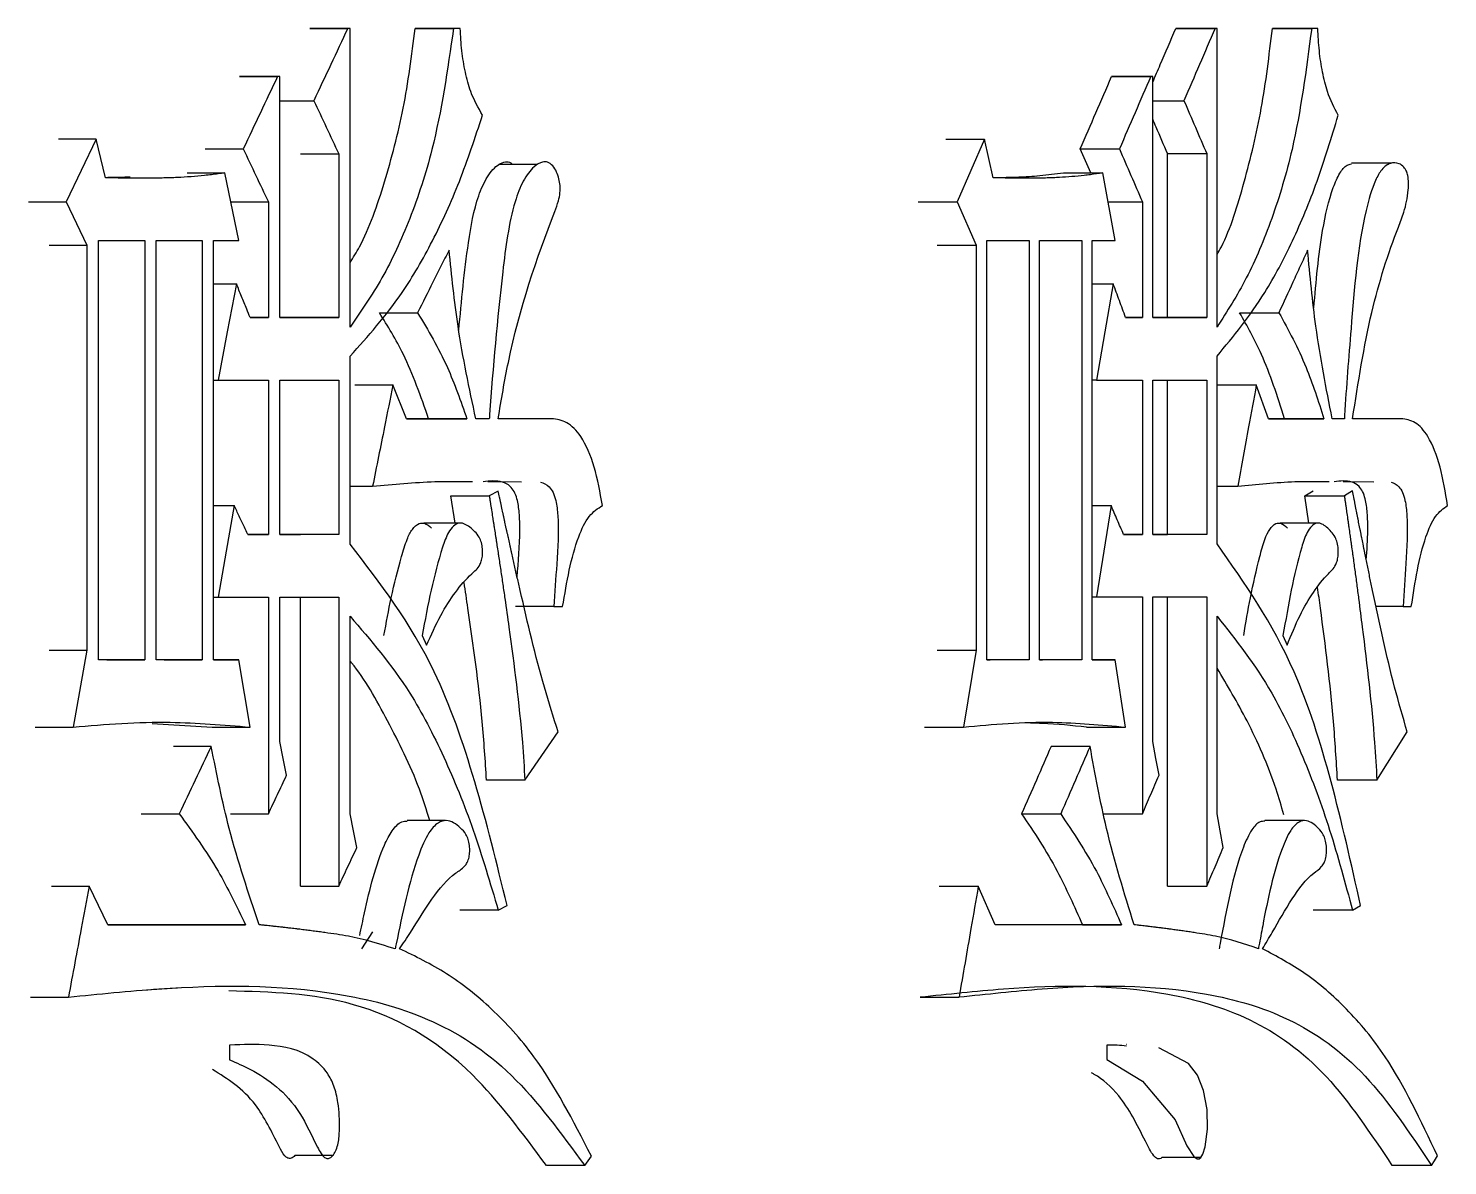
# Model space of a CAD drawing. Header units: millimetres. Extents: x 2379 to 4059, y 879 to 2067.
# Drawn here: x 3153.865 to 3157.051, y 1055.967 to 1058.52 of the extents above; entities that cross this region are included whole.
import ezdxf

# ---------------------------------------------------------------- set-up
doc = ezdxf.new("R2010")
doc.units = ezdxf.units.MM

msp = doc.modelspace()

# ---------------------------------------------------------------- linework, layer by layer
at = {"color": 7, "linetype": 'Continuous', "lineweight": 25}
for p, q in [((3154.496, 1058.5203), (3154.5815, 1058.5203)), ((3154.5011, 1058.5203), (3154.496, 1058.5203)), ((3154.5866, 1058.5203), (3154.5011, 1058.5203)), ((3154.5866, 1058.5203), (3154.5815, 1058.5203)), ((3154.5866, 1057.8496), (3154.5866, 1058.5203)), ((3154.834, 1058.5203), (3154.7481, 1058.5203)), ((3154.834, 1058.5203), (3154.8189, 1058.5203)), ((3156.4404, 1058.5203), (3156.5285, 1058.5203)), ((3156.4451, 1058.5203), (3156.4404, 1058.5203)), ((3156.5331, 1058.5203), (3156.4451, 1058.5203)), ((3156.5331, 1058.5203), (3156.5285, 1058.5203)), ((3156.5331, 1057.8497), (3156.5331, 1058.5203)), ((3156.7592, 1058.5203), (3156.6709, 1058.5203)), ((3156.7592, 1058.5203), (3156.7454, 1058.5203)), ((3154.3434, 1058.4121), (3154.3383, 1058.4121)), ((3154.3384, 1058.4121), (3154.4237, 1058.4121)), ((3154.4288, 1058.4121), (3154.3435, 1058.4121)), ((3154.4288, 1058.4121), (3154.4237, 1058.4121)), ((3154.4288, 1057.8712), (3154.4288, 1058.4121)), ((3156.2962, 1058.4121), (3156.384, 1058.4121)), ((3156.3008, 1058.4121), (3156.2962, 1058.4121)), ((3156.3887, 1058.4121), (3156.3008, 1058.4121)), ((3156.3887, 1058.4121), (3156.384, 1058.4121)), ((3156.3887, 1057.8713), (3156.3887, 1058.4121)), ((3154.4288, 1058.358), (3154.5053, 1058.358)), ((3156.3887, 1058.358), (3156.4587, 1058.358)), ((3154.0168, 1058.2715), (3153.932, 1058.2715)), ((3154.0168, 1058.2715), (3153.9492, 1058.1308)), ((3154.0375, 1058.1849), (3154.0168, 1058.2715)), ((3154.2617, 1058.2498), (3154.3469, 1058.2498)), ((3155.9238, 1058.2715), (3156.0112, 1058.2715)), ((3156.0112, 1058.2715), (3155.9492, 1058.1309)), ((3156.0302, 1058.185), (3156.0112, 1058.2715)), ((3156.226, 1058.2499), (3156.3138, 1058.2499)), ((3156.2494, 1058.1958), (3156.226, 1058.2499)), ((3154.4757, 1058.239), (3154.5612, 1058.239)), ((3154.5612, 1058.239), (3154.5612, 1057.8712)), ((3155.007, 1058.2147), (3154.9204, 1058.2147)), ((3156.4219, 1058.2391), (3156.5099, 1058.2391)), ((3156.4219, 1057.8713), (3156.4219, 1058.2391)), ((3156.5099, 1058.2391), (3156.5099, 1057.8713)), ((3156.9237, 1058.2175), (3156.8346, 1058.2175)), ((3154.2207, 1058.1957), (3154.3059, 1058.1957)), ((3154.3367, 1058.0443), (3154.3059, 1058.1957)), ((3156.1286, 1058.1895), (3156.1885, 1058.1958)), ((3156.1885, 1058.1958), (3156.2762, 1058.1958)), ((3156.3044, 1058.0443), (3156.2762, 1058.1958)), ((3153.8645, 1058.1308), (3153.9492, 1058.1308)), ((3153.9492, 1058.1308), (3153.996, 1058.0335)), ((3154.3191, 1058.1308), (3154.4032, 1058.1308)), ((3154.4032, 1058.1308), (3154.4032, 1057.8712)), ((3155.8619, 1058.1309), (3155.9492, 1058.1309)), ((3155.9492, 1058.1309), (3155.9921, 1058.0335)), ((3156.2883, 1058.1309), (3156.3653, 1058.1309)), ((3156.3653, 1058.1309), (3156.3653, 1057.8713)), ((3153.9113, 1058.0335), (3153.996, 1058.0335)), ((3153.996, 1058.0335), (3153.996, 1057.1248)), ((3154.0219, 1057.1032), (3154.0219, 1058.0443)), ((3154.0219, 1058.0443), (3154.1256, 1058.0443)), ((3154.1256, 1058.0443), (3154.1256, 1057.1032)), ((3154.1514, 1057.1032), (3154.1514, 1058.0443)), ((3154.1514, 1058.0443), (3154.2545, 1058.0443)), ((3154.2545, 1058.0443), (3154.2545, 1057.1032)), ((3154.2802, 1057.1032), (3154.2802, 1058.0443)), ((3154.2802, 1058.0443), (3154.3367, 1058.0443)), ((3156.0159, 1057.1032), (3156.0159, 1058.0443)), ((3156.0159, 1058.0443), (3156.1109, 1058.0443)), ((3156.1109, 1058.0443), (3156.1109, 1057.1032)), ((3156.1346, 1057.1032), (3156.1346, 1058.0443)), ((3156.1346, 1058.0443), (3156.2291, 1058.0443)), ((3156.2291, 1058.0443), (3156.2291, 1057.1032)), ((3156.2526, 1057.1032), (3156.2527, 1058.0443)), ((3156.2527, 1058.0443), (3156.3044, 1058.0443)), ((3154.2802, 1057.947), (3154.3315, 1057.947)), ((3156.2526, 1057.947), (3156.2997, 1057.947)), ((3154.4032, 1057.8712), (3154.3623, 1057.8712)), ((3154.3623, 1057.8712), (3154.4032, 1057.8712)), ((3154.5612, 1057.8712), (3154.4288, 1057.8712)), ((3154.4288, 1057.8712), (3154.4757, 1057.8712)), ((3154.4757, 1057.8712), (3154.5612, 1057.8712)), ((3156.3653, 1057.8713), (3156.3278, 1057.8713)), ((3156.3278, 1057.8713), (3156.3653, 1057.8713)), ((3156.5099, 1057.8713), (3156.3887, 1057.8713)), ((3156.3887, 1057.8713), (3156.4219, 1057.8713)), ((3156.4219, 1057.8713), (3156.5099, 1057.8713)), ((3154.5866, 1057.3628), (3154.5866, 1057.7847)), ((3156.5331, 1057.3629), (3156.5331, 1057.7847)), ((3154.2802, 1057.7306), (3154.2905, 1057.7306)), ((3154.2905, 1057.7306), (3154.4032, 1057.7306)), ((3154.4032, 1057.7306), (3154.4032, 1057.3845)), ((3154.4288, 1057.3845), (3154.4288, 1057.7306)), ((3154.4288, 1057.7306), (3154.5612, 1057.7306)), ((3154.5612, 1057.7306), (3154.5612, 1057.3845)), ((3154.5972, 1057.7198), (3154.6828, 1057.7198)), ((3154.7131, 1057.6441), (3154.6828, 1057.7198)), ((3156.2621, 1057.7306), (3156.2526, 1057.7306)), ((3156.2621, 1057.7306), (3156.3653, 1057.7306)), ((3156.3653, 1057.7306), (3156.3653, 1057.3845)), ((3156.3887, 1057.3845), (3156.3887, 1057.7306)), ((3156.3887, 1057.7306), (3156.5099, 1057.7306)), ((3156.4219, 1057.3845), (3156.4219, 1057.7306)), ((3156.5099, 1057.7306), (3156.5099, 1057.3845)), ((3156.5331, 1057.7198), (3156.6211, 1057.7198)), ((3156.6488, 1057.6441), (3156.6211, 1057.7198)), ((3154.849, 1057.6441), (3154.7131, 1057.6441)), ((3154.7131, 1057.6441), (3154.7631, 1057.6441)), ((3154.7631, 1057.6441), (3154.849, 1057.6441)), ((3154.8992, 1057.6441), (3154.8691, 1057.6441)), ((3154.8992, 1057.6441), (3154.8691, 1057.6441)), ((3155.039, 1057.6441), (3154.9192, 1057.6441)), ((3155.039, 1057.6441), (3154.9529, 1057.6441)), ((3156.773, 1057.6441), (3156.6488, 1057.6441)), ((3156.6488, 1057.6441), (3156.6846, 1057.6441)), ((3156.6846, 1057.6441), (3156.773, 1057.6441)), ((3156.8188, 1057.6441), (3156.7913, 1057.6441)), ((3156.9464, 1057.6441), (3156.8372, 1057.6441)), ((3156.9464, 1057.6441), (3156.8578, 1057.6441)), ((3154.5866, 1057.4926), (3154.6373, 1057.4926)), ((3154.8962, 1057.5035), (3154.9714, 1057.5025)), ((3154.9192, 1057.4818), (3154.8992, 1057.471)), ((3156.5331, 1057.4927), (3156.5795, 1057.4927)), ((3156.7303, 1057.471), (3156.7486, 1057.4819)), ((3156.8162, 1057.5035), (3156.8847, 1057.5025)), ((3156.837, 1057.4819), (3156.8188, 1057.471)), ((3154.2802, 1057.4494), (3154.3264, 1057.4494)), ((3154.8227, 1057.4096), (3154.8132, 1057.471)), ((3154.8132, 1057.471), (3154.8992, 1057.471)), ((3156.2526, 1057.4494), (3156.295, 1057.4494)), ((3156.739, 1057.4097), (3156.7303, 1057.471)), ((3156.7303, 1057.471), (3156.8188, 1057.471)), ((3154.4032, 1057.3845), (3154.3571, 1057.3845)), ((3154.3571, 1057.3845), (3154.4032, 1057.3845)), ((3154.5612, 1057.3845), (3154.4288, 1057.3845)), ((3154.4288, 1057.3845), (3154.4757, 1057.3845)), ((3154.5612, 1057.3845), (3154.4757, 1057.3845)), ((3154.8388, 1057.4096), (3154.7524, 1057.4096)), ((3156.3653, 1057.3845), (3156.3231, 1057.3845)), ((3156.3231, 1057.3845), (3156.3653, 1057.3845)), ((3156.5099, 1057.3845), (3156.3887, 1057.3845)), ((3156.3887, 1057.3845), (3156.4219, 1057.3845)), ((3156.5099, 1057.3845), (3156.4219, 1057.3845)), ((3156.7637, 1057.4097), (3156.6748, 1057.4097)), ((3154.2802, 1057.2438), (3154.2905, 1057.2438)), ((3154.2905, 1057.2438), (3154.4032, 1057.2438)), ((3154.4032, 1057.2438), (3154.4032, 1056.757)), ((3154.4288, 1057.2438), (3154.5612, 1057.2438)), ((3154.4288, 1056.9193), (3154.4288, 1057.2438)), ((3154.4757, 1056.5948), (3154.4757, 1057.2438)), ((3154.5612, 1057.2438), (3154.5612, 1056.5948)), ((3155.044, 1057.2222), (3154.9579, 1057.2222)), ((3155.044, 1057.2222), (3155.0639, 1057.2222)), ((3156.2526, 1057.2439), (3156.2621, 1057.2439)), ((3156.2621, 1057.2439), (3156.3653, 1057.2439)), ((3156.3653, 1057.2439), (3156.3653, 1056.7571)), ((3156.3887, 1057.2439), (3156.5099, 1057.2439)), ((3156.3887, 1056.9193), (3156.3887, 1057.2439)), ((3156.4218, 1056.5948), (3156.4219, 1057.2439)), ((3156.5099, 1057.2439), (3156.5099, 1056.5948)), ((3156.951, 1057.2222), (3156.8904, 1057.2222)), ((3156.951, 1057.2222), (3156.9691, 1057.2222)), ((3154.5866, 1056.7571), (3154.5866, 1057.2005)), ((3156.5331, 1056.7571), (3156.5331, 1057.2006)), ((3154.7484, 1057.1573), (3154.7585, 1057.1357)), ((3156.681, 1057.1574), (3156.6902, 1057.1357)), ((3153.9113, 1057.1248), (3153.996, 1057.1248)), ((3153.996, 1057.1248), (3153.9648, 1056.9518)), ((3154.1256, 1057.1032), (3154.0219, 1057.1032)), ((3154.0406, 1057.1032), (3154.0219, 1057.1032)), ((3154.0407, 1057.1032), (3154.1256, 1057.1032)), ((3154.2545, 1057.1032), (3154.1514, 1057.1032)), ((3154.1694, 1057.1032), (3154.1514, 1057.1032)), ((3154.1694, 1057.1032), (3154.2545, 1057.1032)), ((3154.3366, 1057.1032), (3154.2802, 1057.1032)), ((3154.2802, 1057.1032), (3154.3366, 1057.1032)), ((3154.3623, 1056.9518), (3154.3366, 1057.1032)), ((3155.9921, 1057.1249), (3155.9635, 1056.9518)), ((3156.1109, 1057.1032), (3156.0159, 1057.1032)), ((3156.0159, 1057.1032), (3156.0234, 1057.1032)), ((3156.1109, 1057.1032), (3156.0235, 1057.1032)), ((3156.2291, 1057.1032), (3156.1346, 1057.1032)), ((3156.1346, 1057.1032), (3156.1414, 1057.1032)), ((3156.2291, 1057.1032), (3156.1415, 1057.1032)), ((3156.3044, 1057.1032), (3156.2526, 1057.1032)), ((3156.2526, 1057.1032), (3156.3044, 1057.1032)), ((3156.3278, 1056.9518), (3156.3044, 1057.1032)), ((3153.8801, 1056.9518), (3153.9648, 1056.9518)), ((3154.1426, 1056.96), (3154.277, 1056.9518)), ((3154.277, 1056.9518), (3154.3623, 1056.9518)), ((3154.9792, 1056.8328), (3155.0539, 1056.941)), ((3155.8762, 1056.9518), (3155.9635, 1056.9518)), ((3156.24, 1056.9518), (3156.3278, 1056.9518)), ((3156.8918, 1056.8328), (3156.96, 1056.941)), ((3154.275, 1056.9085), (3154.19, 1056.9085)), ((3156.2479, 1056.9085), (3156.1603, 1056.9085)), ((3154.9792, 1056.8328), (3154.8931, 1056.8328)), ((3156.8918, 1056.8328), (3156.8033, 1056.8328)), ((3154.3179, 1056.757), (3154.4032, 1056.757)), ((3154.8012, 1056.7421), (3154.7149, 1056.7421)), ((3156.7294, 1056.7421), (3156.6405, 1056.7421)), ((3153.9164, 1056.5948), (3154.0012, 1056.5948)), ((3154.0427, 1056.5082), (3154.0012, 1056.5948)), ((3155.9095, 1056.5948), (3155.9969, 1056.5948)), ((3156.035, 1056.5083), (3155.9969, 1056.5948)), ((3154.9192, 1056.5407), (3154.9392, 1056.5515)), ((3156.837, 1056.5407), (3156.8553, 1056.5515)), ((3154.352, 1056.5083), (3154.0427, 1056.5082)), ((3154.0427, 1056.5082), (3154.2668, 1056.5083)), ((3154.2668, 1056.5083), (3154.352, 1056.5083)), ((3154.6372, 1056.4921), (3154.6123, 1056.4542)), ((3156.3184, 1056.5083), (3156.035, 1056.5083)), ((3156.2307, 1056.5083), (3156.035, 1056.5083)), ((3156.2307, 1056.5083), (3156.3184, 1056.5083)), ((3154.1996, 1056.3658), (3154.1296, 1056.3616)), ((3153.8696, 1056.3459), (3153.9543, 1056.3459)), ((3155.8666, 1056.3459), (3155.9539, 1056.3459)), ((3154.3161, 1056.2378), (3154.3161, 1056.2053)), ((3154.3641, 1056.2397), (3154.3636, 1056.2397)), ((3156.2856, 1056.2378), (3156.2856, 1056.2054)), ((3156.3301, 1056.2397), (3156.3295, 1056.2397)), ((3154.4636, 1055.9911), (3154.5495, 1055.9911)), ((3156.409, 1055.9861), (3156.4976, 1055.9861)), ((3155.1136, 1055.9675), (3155.0274, 1055.9675)), ((3157.0144, 1055.9676), (3156.9258, 1055.9676))]:
    msp.add_line(p, q, dxfattribs=at)
at = {"color": 7, "linetype": 'Continuous', "lineweight": 25, "flags": 128}
for points in [[(3154.7331, 1058.5203), (3154.7617, 1058.5203), (3154.7903, 1058.5203), (3154.8189, 1058.5203)], [(3154.7481, 1058.5203), (3154.743, 1058.5203), (3154.7397, 1058.5203), (3154.7364, 1058.5203), (3154.7331, 1058.5203)], [(3156.6571, 1058.5203), (3156.6866, 1058.5203), (3156.7454, 1058.5203)], [(3156.6709, 1058.5203), (3156.6662, 1058.5203), (3156.6632, 1058.5203), (3156.6601, 1058.5203), (3156.6571, 1058.5203)], [(3155.9048, 1058.0335), (3155.9484, 1058.0335), (3155.9921, 1058.0335)], [(3155.9921, 1058.0335), (3155.9921, 1057.5792), (3155.9921, 1057.1249)], [(3154.3315, 1057.947), (3154.311, 1057.8388), (3154.2905, 1057.7306)], [(3156.2997, 1057.947), (3156.2809, 1057.8388), (3156.2621, 1057.7306)], [(3154.3264, 1057.4494), (3154.3084, 1057.3466), (3154.2905, 1057.2438)], [(3156.295, 1057.4494), (3156.2785, 1057.3466), (3156.2621, 1057.2439)], [(3155.9048, 1057.1249), (3155.9266, 1057.1249), (3155.9484, 1057.1249), (3155.9703, 1057.1249), (3155.9921, 1057.1249)], [(3154.4441, 1056.8436), (3154.4364, 1056.8814), (3154.4288, 1056.9193)], [(3156.4027, 1056.8436), (3156.3957, 1056.8815), (3156.3887, 1056.9193)], [(3154.118, 1056.757), (3154.1394, 1056.757), (3154.1609, 1056.757), (3154.203, 1056.757)], [(3154.6018, 1056.6813), (3154.5942, 1056.7192), (3154.5866, 1056.7571)], [(3156.0943, 1056.7571), (3156.1164, 1056.7571), (3156.1385, 1056.7571), (3156.1819, 1056.7571)], [(3156.2775, 1056.7571), (3156.2996, 1056.7571), (3156.3218, 1056.7571), (3156.3653, 1056.7571)], [(3156.547, 1056.6814), (3156.5401, 1056.7192), (3156.5331, 1056.7571)], [(3154.4757, 1056.5948), (3154.4971, 1056.5948), (3154.5184, 1056.5948), (3154.5398, 1056.5948), (3154.5612, 1056.5948)], [(3156.4218, 1056.5948), (3156.4441, 1056.5948), (3156.4663, 1056.5948), (3156.5099, 1056.5948)], [(3154.9192, 1056.5407), (3154.8837, 1056.5407), (3154.8585, 1056.5407), (3154.8332, 1056.5407)], [(3156.837, 1056.5407), (3156.8006, 1056.5407), (3156.7746, 1056.5407), (3156.7486, 1056.5407)], [(3156.2856, 1056.2054), (3156.3657, 1056.1571), (3156.4387, 1056.0705), (3156.4651, 1056.0118), (3156.4807, 1055.988), (3156.4881, 1055.9827), (3156.4925, 1055.9825), (3156.4967, 1055.9857), (3156.5009, 1055.9929), (3156.506, 1056.0098), (3156.5112, 1056.049), (3156.5106, 1056.0933), (3156.5026, 1056.1363), (3156.4891, 1056.1704), (3156.4692, 1056.1969), (3156.402, 1056.2321), (3156.402, 1056.2321)], [(3155.1136, 1055.9675), (3155.121, 1055.9783), (3155.1284, 1055.989)], [(3157.0144, 1055.9675), (3157.0212, 1055.9783), (3157.0279, 1055.9891)]]:
    msp.add_lwpolyline(points, dxfattribs=at)
at = {"color": 7, "linetype": 'Continuous', "lineweight": 25}
for points, knots in [([(3154.5815, 1058.5203), (3154.5688, 1058.4932), (3154.5434, 1058.4391), (3154.518, 1058.3851), (3154.5053, 1058.358)], [0, 0, 0, 0, 0.499999, 1, 1, 1, 1]), ([(3154.8189, 1058.5203), (3154.8055, 1058.4274), (3154.7835, 1058.2754), (3154.7229, 1058.0912), (3154.6606, 1057.9564), (3154.6111, 1057.885), (3154.5866, 1057.8496)], [0, 0, 0, 0, 0.347456, 0.568585, 0.785979, 1, 1, 1, 1]), ([(3154.5866, 1057.9943), (3154.5938, 1058.0059), (3154.6251, 1058.0565), (3154.6656, 1058.1751), (3154.7095, 1058.3391), (3154.7252, 1058.4596), (3154.7331, 1058.5203)], [0, 0, 0, 0, 0.089873, 0.388521, 0.692316, 1, 1, 1, 1]), ([(3154.8841, 1058.3256), (3154.8745, 1058.3421), (3154.8584, 1058.3696), (3154.8448, 1058.4221), (3154.8367, 1058.4699), (3154.8349, 1058.5034), (3154.834, 1058.5203)], [0, 0, 0, 0, 0.330678, 0.55099, 0.77457, 1, 1, 1, 1]), ([(3156.3887, 1058.3998), (3156.3943, 1058.4129), (3156.4116, 1058.4531), (3156.4288, 1058.4933), (3156.4404, 1058.5203)], [0, 0, 0, 0, 0.326762, 1, 1, 1, 1]), ([(3156.5285, 1058.5203), (3156.5169, 1058.4933), (3156.4936, 1058.4392), (3156.4704, 1058.3851), (3156.4587, 1058.358)], [0, 0, 0, 0, 0.5, 1, 1, 1, 1]), ([(3156.7454, 1058.5203), (3156.7332, 1058.4274), (3156.7132, 1058.2754), (3156.6577, 1058.0913), (3156.6008, 1057.9564), (3156.5556, 1057.885), (3156.5331, 1057.8497)], [0, 0, 0, 0, 0.347456, 0.568585, 0.785979, 1, 1, 1, 1]), ([(3156.5331, 1058.0125), (3156.5363, 1058.0183), (3156.5614, 1058.0634), (3156.5953, 1058.1755), (3156.6357, 1058.3391), (3156.6499, 1058.4596), (3156.6571, 1058.5203)], [0, 0, 0, 0, 0.046421, 0.359328, 0.677626, 1, 1, 1, 1]), ([(3156.805, 1058.3256), (3156.7962, 1058.3421), (3156.7816, 1058.3697), (3156.7691, 1058.4221), (3156.7618, 1058.4699), (3156.7601, 1058.5035), (3156.7592, 1058.5203)], [0, 0, 0, 0, 0.330678, 0.55099, 0.77457, 1, 1, 1, 1]), ([(3154.4237, 1058.4121), (3154.4109, 1058.3851), (3154.3853, 1058.331), (3154.3597, 1058.2769), (3154.3469, 1058.2498)], [0, 0, 0, 0, 0.499999, 1, 1, 1, 1]), ([(3156.226, 1058.2499), (3156.2377, 1058.2769), (3156.2611, 1058.331), (3156.2845, 1058.3851), (3156.2962, 1058.4121)], [0, 0, 0, 0, 0.499999, 1, 1, 1, 1]), ([(3156.384, 1058.4121), (3156.3723, 1058.3851), (3156.3489, 1058.331), (3156.3255, 1058.2769), (3156.3138, 1058.2499)], [0, 0, 0, 0, 0.5, 1, 1, 1, 1]), ([(3154.5053, 1058.358), (3154.5146, 1058.3382), (3154.5333, 1058.2985), (3154.5519, 1058.2589), (3154.5612, 1058.239)], [0, 0, 0, 0, 0.5, 1, 1, 1, 1]), ([(3156.4587, 1058.358), (3156.4672, 1058.3382), (3156.4843, 1058.2986), (3156.5014, 1058.2589), (3156.5099, 1058.2391)], [0, 0, 0, 0, 0.500001, 1, 1, 1, 1]), ([(3154.5866, 1057.7847), (3154.6267, 1057.8293), (3154.6932, 1057.9031), (3154.7731, 1058.0416), (3154.8341, 1058.1748), (3154.8674, 1058.2751), (3154.8841, 1058.3256)], [0, 0, 0, 0, 0.3338091, 0.553089, 0.7752188, 1, 1, 1, 1]), ([(3156.4219, 1058.2391), (3156.4134, 1058.2589), (3156.4023, 1058.2846), (3156.3912, 1058.3104), (3156.3887, 1058.3163)], [0, 0, 0, 0, 0.770201, 1, 1, 1, 1]), ([(3156.5331, 1057.7847), (3156.5698, 1057.8293), (3156.6306, 1057.9031), (3156.7036, 1058.0417), (3156.7594, 1058.1748), (3156.7898, 1058.2751), (3156.805, 1058.3256)], [0, 0, 0, 0, 0.333809, 0.553089, 0.775219, 1, 1, 1, 1]), ([(3154.3469, 1058.2498), (3154.3563, 1058.23), (3154.3751, 1058.1903), (3154.3938, 1058.1507), (3154.4032, 1058.1308)], [0, 0, 0, 0, 0.4999996, 1, 1, 1, 1]), ([(3156.3138, 1058.2499), (3156.3224, 1058.23), (3156.3396, 1058.1904), (3156.3567, 1058.1507), (3156.3653, 1058.1309)], [0, 0, 0, 0, 0.500001, 1, 1, 1, 1]), ([(3154.8308, 1057.8428), (3154.8369, 1057.9086), (3154.8463, 1058.0117), (3154.8678, 1058.1313), (3154.8941, 1058.1896), (3154.9161, 1058.2142), (3154.9346, 1058.2216), (3154.9454, 1058.2211), (3154.9502, 1058.2159), (3154.9513, 1058.2147)], [0, 0, 0, 0, 0.408456, 0.640664, 0.758053, 0.875774, 0.935445, 0.984313, 1, 1, 1, 1]), ([(3154.9192, 1057.6441), (3154.9263, 1057.6866), (3154.9545, 1057.8548), (3155.0081, 1058.0125), (3155.0542, 1058.1299), (3155.0583, 1058.1501), (3155.0584, 1058.1675), (3155.0557, 1058.1837), (3155.0502, 1058.1993), (3155.0417, 1058.213), (3155.0306, 1058.221), (3155.016, 1058.2211), (3154.9964, 1058.209), (3154.9742, 1058.1796), (3154.9453, 1058.1024), (3154.9218, 1057.9212), (3154.9073, 1057.7577), (3154.8994, 1057.6472), (3154.8992, 1057.6441)], [0, 0, 0, 0, 0.099165, 0.391823, 0.413047, 0.4272, 0.439104, 0.450968, 0.464473, 0.480605, 0.498238, 0.5147, 0.543399, 0.586336, 0.629267, 0.752496, 0.993107, 1, 1, 1, 1]), ([(3156.7503, 1057.8932), (3156.7553, 1057.952), (3156.7634, 1058.0466), (3156.7867, 1058.1482), (3156.8072, 1058.1954), (3156.822, 1058.2135), (3156.8313, 1058.2154), (3156.8347, 1058.2161)], [0, 0, 0, 0, 0.454474, 0.731259, 0.84685, 0.944624, 1, 1, 1, 1]), ([(3156.8372, 1057.6441), (3156.8498, 1057.7253), (3156.8738, 1057.8798), (3156.9209, 1058.0272), (3156.9542, 1058.1095), (3156.9617, 1058.145), (3156.9632, 1058.1738), (3156.9619, 1058.1888), (3156.9581, 1058.2011), (3156.9515, 1058.2111), (3156.9391, 1058.2191), (3156.9217, 1058.2195), (3156.9028, 1058.2062), (3156.8832, 1058.1704), (3156.8503, 1058.0568), (3156.8359, 1057.8709), (3156.8229, 1057.7142), (3156.819, 1057.6465), (3156.8188, 1057.6441)], [0, 0, 0, 0, 0.188824, 0.359425, 0.391174, 0.431004, 0.443042, 0.4552, 0.463942, 0.475035, 0.493349, 0.52466, 0.556942, 0.585534, 0.64557, 0.848774, 0.994709, 1, 1, 1, 1]), ([(3154.3059, 1058.1957), (3154.2957, 1058.1944), (3154.2805, 1058.1924), (3154.2449, 1058.1883), (3154.2169, 1058.1863), (3154.1913, 1058.1852), (3154.1837, 1058.1849), (3154.176, 1058.1847), (3154.1683, 1058.1845), (3154.1607, 1058.1843), (3154.153, 1058.1842), (3154.1453, 1058.1841), (3154.1351, 1058.184), (3154.1248, 1058.1839), (3154.1146, 1058.184), (3154.1069, 1058.184), (3154.1005, 1058.184), (3154.0954, 1058.1841), (3154.0902, 1058.1841), (3154.0851, 1058.1842), (3154.08, 1058.1843), (3154.0761, 1058.1843), (3154.0723, 1058.1844), (3154.0684, 1058.1844), (3154.0646, 1058.1845), (3154.0607, 1058.1845), (3154.0569, 1058.1846), (3154.053, 1058.1847), (3154.0492, 1058.1847), (3154.044, 1058.1848), (3154.0401, 1058.1849), (3154.0375, 1058.1849)], [0, 0, 0, 0, 0.114246, 0.171369, 0.39989, 0.428452, 0.457013, 0.485575, 0.514136, 0.542697, 0.571259, 0.59982, 0.628382, 0.685505, 0.714066, 0.742627, 0.771189, 0.785469, 0.79975, 0.828312, 0.842592, 0.856873, 0.871154, 0.885434, 0.899715, 0.913996, 0.928276, 0.942557, 0.956838, 0.971119, 1, 1, 1, 1]), ([(3154.0932, 1058.1865), (3154.0767, 1058.186), (3154.0585, 1058.1853), (3154.0394, 1058.1852), (3154.0375, 1058.1852)], [0, 0, 0, 0, 0.900372, 1, 1, 1, 1]), ([(3156.2762, 1058.1958), (3156.267, 1058.1944), (3156.2532, 1058.1925), (3156.2209, 1058.1884), (3156.1954, 1058.1864), (3156.1723, 1058.1853), (3156.1653, 1058.185), (3156.1584, 1058.1848), (3156.1514, 1058.1845), (3156.1421, 1058.1843), (3156.1328, 1058.1841), (3156.1235, 1058.184), (3156.1166, 1058.184), (3156.1096, 1058.184), (3156.1026, 1058.184), (3156.0956, 1058.184), (3156.0898, 1058.1841), (3156.0852, 1058.1841), (3156.0817, 1058.1841), (3156.0782, 1058.1842), (3156.0747, 1058.1842), (3156.0712, 1058.1843), (3156.0677, 1058.1843), (3156.0642, 1058.1844), (3156.0596, 1058.1844), (3156.0549, 1058.1845), (3156.0502, 1058.1846), (3156.0467, 1058.1847), (3156.0432, 1058.1847), (3156.0397, 1058.1848), (3156.0354, 1058.1849), (3156.0322, 1058.1849), (3156.0302, 1058.185)], [0, 0, 0, 0, 0.113118, 0.169677, 0.395941, 0.424221, 0.4525, 0.480779, 0.509059, 0.537338, 0.593897, 0.622177, 0.650456, 0.678735, 0.707015, 0.735294, 0.763573, 0.777713, 0.791853, 0.805993, 0.820132, 0.834272, 0.848412, 0.862551, 0.876691, 0.90497, 0.91911, 0.93325, 0.947389, 0.961529, 0.975669, 1, 1, 1, 1]), ([(3156.1289, 1058.1884), (3156.1212, 1058.1879), (3156.1016, 1058.1865), (3156.0631, 1058.1851), (3156.0405, 1058.185), (3156.0312, 1058.1849)], [0, 0, 0, 0, 0.27763, 0.704747, 1, 1, 1, 1]), ([(3154.8088, 1058.0227), (3154.8028, 1058.0106), (3154.7907, 1057.9865), (3154.7672, 1057.9396), (3154.7498, 1057.9048), (3154.7383, 1057.882)], [0, 0, 0, 0, 0.25711, 0.51422, 1, 1, 1, 1]), ([(3154.8691, 1057.6441), (3154.8544, 1057.7125), (3154.8281, 1057.8351), (3154.8148, 1057.9652), (3154.8089, 1058.0227)], [0, 0, 0, 0, 0.5585499, 1, 1, 1, 1]), ([(3156.7363, 1058.0227), (3156.7308, 1058.0107), (3156.7197, 1057.9866), (3156.6983, 1057.9397), (3156.6823, 1057.9049), (3156.6718, 1057.8821)], [0, 0, 0, 0, 0.25711, 0.51422, 1, 1, 1, 1]), ([(3156.7913, 1057.6441), (3156.7779, 1057.7126), (3156.7539, 1057.8351), (3156.7417, 1057.9653), (3156.7363, 1058.0227)], [0, 0, 0, 0, 0.55855, 1, 1, 1, 1]), ([(3154.3623, 1057.8712), (3154.3597, 1057.8775), (3154.3533, 1057.8933), (3154.3431, 1057.9186), (3154.3354, 1057.9375), (3154.3315, 1057.947)], [0, 0, 0, 0, 0.250001, 0.625, 1, 1, 1, 1]), ([(3156.3278, 1057.8713), (3156.3231, 1057.8839), (3156.3138, 1057.9091), (3156.3044, 1057.9344), (3156.2997, 1057.947)], [0, 0, 0, 0, 0.500001, 1, 1, 1, 1]), ([(3154.6526, 1057.882), (3154.6598, 1057.882), (3154.6743, 1057.882), (3154.7028, 1057.882), (3154.7242, 1057.882), (3154.7383, 1057.882)], [0, 0, 0, 0, 0.2525093, 0.5050093, 1, 1, 1, 1]), ([(3154.7631, 1057.6441), (3154.7454, 1057.6943), (3154.714, 1057.7833), (3154.6712, 1057.8521), (3154.6526, 1057.882)], [0, 0, 0, 0, 0.56494, 1, 1, 1, 1]), ([(3154.7383, 1057.882), (3154.7617, 1057.8429), (3154.8038, 1057.7724), (3154.8351, 1057.6836), (3154.849, 1057.6441)], [0, 0, 0, 0, 0.5551112, 1, 1, 1, 1]), ([(3156.5836, 1057.8821), (3156.591, 1057.8821), (3156.6059, 1057.8821), (3156.6353, 1057.8821), (3156.6573, 1057.8821), (3156.6718, 1057.8821)], [0, 0, 0, 0, 0.252509, 0.505009, 1, 1, 1, 1]), ([(3156.6846, 1057.6441), (3156.6684, 1057.6944), (3156.6397, 1057.7834), (3156.6006, 1057.8521), (3156.5836, 1057.8821)], [0, 0, 0, 0, 0.5649403, 1, 1, 1, 1]), ([(3156.6718, 1057.8821), (3156.6932, 1057.843), (3156.7316, 1057.7725), (3156.7602, 1057.6836), (3156.773, 1057.6441)], [0, 0, 0, 0, 0.555111, 1, 1, 1, 1]), ([(3154.6828, 1057.7198), (3154.6765, 1057.6884), (3154.6658, 1057.6349), (3154.6506, 1057.5591), (3154.6417, 1057.5148), (3154.6373, 1057.4926)], [0, 0, 0, 0, 0.414509, 0.7072526, 1, 1, 1, 1]), ([(3156.6211, 1057.7198), (3156.6153, 1057.6884), (3156.6055, 1057.6349), (3156.5917, 1057.5592), (3156.5835, 1057.5148), (3156.5795, 1057.4927)], [0, 0, 0, 0, 0.414509, 0.707253, 1, 1, 1, 1]), ([(3155.1532, 1057.4494), (3155.1479, 1057.4789), (3155.1374, 1057.5371), (3155.1091, 1057.6039), (3155.0739, 1057.6395), (3155.0506, 1057.6426), (3155.039, 1057.6441)], [0, 0, 0, 0, 0.291567, 0.574035, 0.788626, 1, 1, 1, 1]), ([(3157.0506, 1057.4494), (3157.0457, 1057.479), (3157.0361, 1057.5371), (3157.0104, 1057.6039), (3156.9782, 1057.6396), (3156.9569, 1057.6426), (3156.9464, 1057.6441)], [0, 0, 0, 0, 0.291567, 0.574035, 0.788626, 1, 1, 1, 1]), ([(3154.6373, 1057.4926), (3154.684, 1057.497), (3154.759, 1057.504), (3154.8334, 1057.5035), (3154.8614, 1057.5033)], [0, 0, 0, 0, 0.623723, 1, 1, 1, 1]), ([(3154.9617, 1057.2885), (3154.9647, 1057.3236), (3154.9689, 1057.3716), (3154.9671, 1057.431), (3154.963, 1057.4612), (3154.9555, 1057.4816), (3154.9443, 1057.4956), (3154.9206, 1057.5066), (3154.9, 1057.5042), (3154.8854, 1057.5025)], [0, 0, 0, 0, 0.312499, 0.427886, 0.522756, 0.584075, 0.645392, 0.74882, 1, 1, 1, 1]), ([(3155.0539, 1056.941), (3155.0433, 1056.9741), (3155.0108, 1057.0756), (3154.9834, 1057.1945), (3154.9632, 1057.2819), (3154.959, 1057.3004), (3154.9548, 1057.3189), (3154.9512, 1057.3352), (3154.9481, 1057.3491), (3154.9466, 1057.3561), (3154.9445, 1057.3653), (3154.9425, 1057.3746), (3154.9405, 1057.3839), (3154.9389, 1057.3909), (3154.9369, 1057.4002), (3154.9349, 1057.4095), (3154.9328, 1057.4189), (3154.9313, 1057.4258), (3154.9293, 1057.4352), (3154.9273, 1057.4445), (3154.9253, 1057.4538), (3154.9237, 1057.4608), (3154.9217, 1057.4701), (3154.9202, 1057.4771), (3154.9192, 1057.4818)], [0, 0, 0, 0, 0.194919, 0.596792, 0.647185, 0.672381, 0.697577, 0.74797, 0.760568, 0.773166, 0.785764, 0.81096, 0.823558, 0.836156, 0.848754, 0.873951, 0.886549, 0.899147, 0.911745, 0.936941, 0.949539, 0.962137, 0.974736, 1, 1, 1, 1]), ([(3155.0144, 1057.5019), (3155.021, 1057.4994), (3155.0312, 1057.4955), (3155.0428, 1057.4793), (3155.05, 1057.4569), (3155.0563, 1057.4022), (3155.0508, 1057.3216), (3155.0462, 1057.254), (3155.044, 1057.2222)], [0, 0, 0, 0, 0.12079, 0.187477, 0.254407, 0.362664, 0.701018, 1, 1, 1, 1]), ([(3156.5795, 1057.4927), (3156.6223, 1057.497), (3156.6909, 1057.5041), (3156.7588, 1057.5035), (3156.7843, 1057.5033)], [0, 0, 0, 0, 0.6252274, 1, 1, 1, 1]), ([(3156.8679, 1057.3273), (3156.8696, 1057.3495), (3156.8722, 1057.3847), (3156.8708, 1057.431), (3156.867, 1057.4612), (3156.8601, 1057.4816), (3156.8499, 1057.4956), (3156.8283, 1057.5066), (3156.8095, 1057.5042), (3156.7962, 1057.5025)], [0, 0, 0, 0, 0.223428, 0.353766, 0.460927, 0.53019, 0.599453, 0.71628, 1, 1, 1, 1]), ([(3156.96, 1056.941), (3156.9503, 1056.9741), (3156.9206, 1057.0757), (3156.8956, 1057.1945), (3156.8772, 1057.2819), (3156.8734, 1057.3004), (3156.8696, 1057.319), (3156.8663, 1057.3352), (3156.8635, 1057.3491), (3156.8621, 1057.3561), (3156.8602, 1057.3654), (3156.8583, 1057.3747), (3156.8565, 1057.384), (3156.8551, 1057.391), (3156.8532, 1057.4003), (3156.8513, 1057.4096), (3156.8495, 1057.4189), (3156.8481, 1057.4259), (3156.8463, 1057.4352), (3156.8444, 1057.4445), (3156.8426, 1057.4538), (3156.8412, 1057.4608), (3156.8393, 1057.4702), (3156.838, 1057.4772), (3156.837, 1057.4819)], [0, 0, 0, 0, 0.194919, 0.596792, 0.647185, 0.672381, 0.697577, 0.74797, 0.760568, 0.773166, 0.785764, 0.81096, 0.823558, 0.836156, 0.848754, 0.873951, 0.886549, 0.899147, 0.911745, 0.936941, 0.949539, 0.962137, 0.974736, 1, 1, 1, 1]), ([(3156.9239, 1057.5019), (3156.9299, 1057.4994), (3156.9392, 1057.4956), (3156.9498, 1057.4795), (3156.9564, 1057.4572), (3156.9621, 1057.4029), (3156.9572, 1057.3222), (3156.953, 1057.2544), (3156.951, 1057.2222)], [0, 0, 0, 0, 0.120528, 0.187177, 0.25408, 0.361766, 0.697149, 1, 1, 1, 1]), ([(3154.3571, 1057.3845), (3154.3546, 1057.3899), (3154.3482, 1057.4034), (3154.3379, 1057.425), (3154.3302, 1057.4412), (3154.3264, 1057.4494)], [0, 0, 0, 0, 0.250001, 0.625, 1, 1, 1, 1]), ([(3154.8992, 1057.471), (3154.8996, 1057.4684), (3154.9004, 1057.4631), (3154.9016, 1057.4551), (3154.9029, 1057.4472), (3154.9045, 1057.4366), (3154.9062, 1057.426), (3154.9078, 1057.4154), (3154.9091, 1057.4075), (3154.9107, 1057.3969), (3154.9123, 1057.3863), (3154.914, 1057.3757), (3154.9152, 1057.3677), (3154.9168, 1057.3571), (3154.9184, 1057.3465), (3154.9204, 1057.3332), (3154.9225, 1057.32), (3154.9248, 1057.304), (3154.928, 1057.2828), (3154.9311, 1057.2615), (3154.9365, 1057.2242), (3154.952, 1057.112), (3154.9701, 1056.977), (3154.9774, 1056.8609), (3154.9792, 1056.8328)], [0, 0, 0, 0, 0.012619, 0.025237, 0.037856, 0.050474, 0.075711, 0.08833, 0.100948, 0.113567, 0.138804, 0.151422, 0.164041, 0.176659, 0.201896, 0.214515, 0.239752, 0.264989, 0.290226, 0.3407, 0.365937, 0.466887, 0.870929, 1, 1, 1, 1]), ([(3155.0639, 1057.2222), (3155.0732, 1057.2773), (3155.0861, 1057.3533), (3155.122, 1057.4291), (3155.1429, 1057.4427), (3155.1532, 1057.4494)], [0, 0, 0, 0, 0.572071, 0.789697, 1, 1, 1, 1]), ([(3156.3231, 1057.3845), (3156.3184, 1057.3953), (3156.3091, 1057.4169), (3156.2997, 1057.4386), (3156.295, 1057.4494)], [0, 0, 0, 0, 0.500001, 1, 1, 1, 1]), ([(3156.8188, 1057.471), (3156.8191, 1057.4684), (3156.8199, 1057.4631), (3156.821, 1057.4552), (3156.8222, 1057.4472), (3156.8237, 1057.4366), (3156.8252, 1057.426), (3156.8267, 1057.4154), (3156.8278, 1057.4075), (3156.8293, 1057.3969), (3156.8308, 1057.3863), (3156.8323, 1057.3757), (3156.8334, 1057.3677), (3156.8349, 1057.3571), (3156.8364, 1057.3465), (3156.8382, 1057.3333), (3156.84, 1057.32), (3156.8422, 1057.3041), (3156.8451, 1057.2828), (3156.8479, 1057.2615), (3156.8528, 1057.2242), (3156.867, 1057.112), (3156.8835, 1056.977), (3156.8902, 1056.8609), (3156.8918, 1056.8328)], [0, 0, 0, 0, 0.012619, 0.025237, 0.037856, 0.050474, 0.075711, 0.08833, 0.100948, 0.113567, 0.138804, 0.151422, 0.164041, 0.176659, 0.201896, 0.214515, 0.239752, 0.264989, 0.290226, 0.3407, 0.365937, 0.466887, 0.870929, 1, 1, 1, 1]), ([(3156.9691, 1057.2222), (3156.9776, 1057.2773), (3156.9893, 1057.3533), (3157.0221, 1057.4291), (3157.0412, 1057.4427), (3157.0506, 1057.4494)], [0, 0, 0, 0, 0.5720712, 0.7896972, 1, 1, 1, 1]), ([(3154.6627, 1057.1573), (3154.6679, 1057.1858), (3154.6792, 1057.2464), (3154.697, 1057.3183), (3154.7127, 1057.3705), (3154.726, 1057.3975), (3154.74, 1057.4095), (3154.7555, 1057.411), (3154.7643, 1057.4032), (3154.7696, 1057.3986)], [0, 0, 0, 0, 0.2520478, 0.5373072, 0.6651254, 0.7544799, 0.8445199, 0.9076679, 1, 1, 1, 1]), ([(3154.7585, 1057.1357), (3154.7687, 1057.1586), (3154.7882, 1057.2023), (3154.8227, 1057.256), (3154.8528, 1057.291), (3154.8751, 1057.3087), (3154.8824, 1057.3264), (3154.8842, 1057.3389), (3154.8842, 1057.3526), (3154.8819, 1057.3665), (3154.8761, 1057.3806), (3154.8631, 1057.3948), (3154.8479, 1057.4075), (3154.831, 1057.4114), (3154.8184, 1057.4037), (3154.8049, 1057.3865), (3154.7876, 1057.3371), (3154.7677, 1057.2599), (3154.7549, 1057.1917), (3154.7484, 1057.1573)], [0, 0, 0, 0, 0.117411, 0.224515, 0.331514, 0.385099, 0.401502, 0.417942, 0.434593, 0.453955, 0.473463, 0.503457, 0.565825, 0.597867, 0.629903, 0.663788, 0.718191, 0.858064, 1, 1, 1, 1]), ([(3156.5928, 1057.1574), (3156.5976, 1057.1858), (3156.6079, 1057.2464), (3156.6242, 1057.3184), (3156.6385, 1057.3705), (3156.6506, 1057.3975), (3156.6635, 1057.4096), (3156.6778, 1057.411), (3156.686, 1057.4031), (3156.6909, 1057.3984)], [0, 0, 0, 0, 0.251355, 0.535833, 0.663298, 0.752407, 0.8422, 0.905175, 1, 1, 1, 1]), ([(3156.6902, 1057.1357), (3156.6996, 1057.1586), (3156.7174, 1057.2023), (3156.7489, 1057.256), (3156.7764, 1057.2911), (3156.7968, 1057.3087), (3156.8034, 1057.3265), (3156.8051, 1057.339), (3156.8051, 1057.3526), (3156.803, 1057.3665), (3156.7977, 1057.3807), (3156.7858, 1057.3948), (3156.772, 1057.4076), (3156.7565, 1057.4114), (3156.745, 1057.4037), (3156.7327, 1057.3865), (3156.7169, 1057.3372), (3156.6987, 1057.2599), (3156.687, 1057.1917), (3156.681, 1057.1574)], [0, 0, 0, 0, 0.117411, 0.224514, 0.331514, 0.385099, 0.401502, 0.417942, 0.434593, 0.453955, 0.473463, 0.503457, 0.565822, 0.597864, 0.6299, 0.663784, 0.718184, 0.85806, 1, 1, 1, 1]), ([(3154.9392, 1056.5515), (3154.8928, 1056.74), (3154.8113, 1057.0715), (3154.6543, 1057.275), (3154.5866, 1057.3628)], [0, 0, 0, 0, 0.568507, 1, 1, 1, 1]), ([(3156.8553, 1056.5515), (3156.813, 1056.74), (3156.7385, 1057.0715), (3156.595, 1057.275), (3156.5331, 1057.3629)], [0, 0, 0, 0, 0.568507, 1, 1, 1, 1]), ([(3154.8931, 1056.8328), (3154.8902, 1056.8768), (3154.8817, 1057.0075), (3154.8608, 1057.1542), (3154.8456, 1057.2573), (3154.8427, 1057.2765)], [0, 0, 0, 0, 0.292158, 0.868127, 1, 1, 1, 1]), ([(3156.8033, 1056.8328), (3156.8006, 1056.8768), (3156.7928, 1057.0075), (3156.7743, 1057.1507), (3156.7608, 1057.2503), (3156.7587, 1057.266)], [0, 0, 0, 0, 0.299395, 0.889632, 1, 1, 1, 1]), ([(3154.5866, 1057.2005), (3154.633, 1057.147), (3154.71, 1057.0581), (3154.7988, 1056.8866), (3154.8654, 1056.7229), (3154.9012, 1056.6017), (3154.9192, 1056.5407)], [0, 0, 0, 0, 0.333002, 0.552476, 0.774971, 1, 1, 1, 1]), ([(3156.5331, 1057.2006), (3156.5755, 1057.147), (3156.646, 1057.0582), (3156.7271, 1056.8866), (3156.7879, 1056.7229), (3156.8206, 1056.6017), (3156.837, 1056.5407)], [0, 0, 0, 0, 0.333002, 0.552476, 0.774971, 1, 1, 1, 1]), ([(3154.7658, 1056.7421), (3154.7582, 1056.7658), (3154.7319, 1056.8483), (3154.6716, 1056.9655), (3154.619, 1057.0622), (3154.5877, 1057.0987), (3154.5866, 1057.1)], [0, 0, 0, 0, 0.167036, 0.578659, 0.984572, 1, 1, 1, 1]), ([(3156.683, 1056.7552), (3156.6773, 1056.7745), (3156.6544, 1056.8521), (3156.6041, 1056.9643), (3156.5559, 1057.0457), (3156.5331, 1057.0842)], [0, 0, 0, 0, 0.148146, 0.597312, 1, 1, 1, 1]), ([(3153.9648, 1056.9518), (3154.0012, 1056.955), (3154.0742, 1056.9615), (3154.207, 1056.9646), (3154.3027, 1056.9567), (3154.3623, 1056.9518)], [0, 0, 0, 0, 0.273666, 0.547375, 1, 1, 1, 1]), ([(3155.9635, 1056.9518), (3155.9969, 1056.955), (3156.0639, 1056.9615), (3156.1856, 1056.9646), (3156.2732, 1056.9567), (3156.3278, 1056.9518)], [0, 0, 0, 0, 0.273667, 0.547376, 1, 1, 1, 1]), ([(3156.24, 1056.9518), (3156.2071, 1056.9552), (3156.1652, 1056.9595), (3156.1229, 1056.9605), (3156.1138, 1056.9607)], [0, 0, 0, 0, 0.7854, 1, 1, 1, 1]), ([(3154.275, 1056.9085), (3154.263, 1056.8832), (3154.2391, 1056.8328), (3154.215, 1056.7823), (3154.203, 1056.757)], [0, 0, 0, 0, 0.500003, 1, 1, 1, 1]), ([(3154.3827, 1056.5083), (3154.3588, 1056.5789), (3154.3158, 1056.7054), (3154.2875, 1056.8462), (3154.275, 1056.9085)], [0, 0, 0, 0, 0.5578888, 1, 1, 1, 1]), ([(3156.1603, 1056.9085), (3156.1493, 1056.8833), (3156.1273, 1056.8328), (3156.1053, 1056.7823), (3156.0943, 1056.7571)], [0, 0, 0, 0, 0.500002, 1, 1, 1, 1]), ([(3156.2479, 1056.9085), (3156.2369, 1056.8833), (3156.215, 1056.8328), (3156.1929, 1056.7823), (3156.1819, 1056.7571)], [0, 0, 0, 0, 0.499997, 1, 1, 1, 1]), ([(3156.3466, 1056.5083), (3156.3246, 1056.5789), (3156.2852, 1056.7054), (3156.2594, 1056.8463), (3156.2479, 1056.9085)], [0, 0, 0, 0, 0.557889, 1, 1, 1, 1]), ([(3154.4032, 1056.757), (3154.41, 1056.7715), (3154.4236, 1056.8003), (3154.4373, 1056.8292), (3154.4441, 1056.8436)], [0, 0, 0, 0, 0.499999, 1, 1, 1, 1]), ([(3156.3653, 1056.7571), (3156.3715, 1056.7715), (3156.384, 1056.8004), (3156.3965, 1056.8292), (3156.4027, 1056.8436)], [0, 0, 0, 0, 0.499999, 1, 1, 1, 1]), ([(3154.203, 1056.757), (3154.2331, 1056.7161), (3154.2872, 1056.6424), (3154.3321, 1056.5495), (3154.352, 1056.5083)], [0, 0, 0, 0, 0.556386, 1, 1, 1, 1]), ([(3156.0943, 1056.7571), (3156.1219, 1056.7161), (3156.1714, 1056.6424), (3156.2124, 1056.5495), (3156.2307, 1056.5083)], [0, 0, 0, 0, 0.5563431, 1, 1, 1, 1]), ([(3156.1819, 1056.7571), (3156.2095, 1056.7161), (3156.2591, 1056.6424), (3156.3002, 1056.5495), (3156.3184, 1056.5083)], [0, 0, 0, 0, 0.556387, 1, 1, 1, 1]), ([(3154.6084, 1056.4837), (3154.6119, 1056.5007), (3154.6266, 1056.5718), (3154.6478, 1056.6571), (3154.6803, 1056.7205), (3154.6987, 1056.74), (3154.7109, 1056.7406), (3154.715, 1056.7408)], [0, 0, 0, 0, 0.1589925, 0.6632615, 0.7969898, 0.9318224, 1, 1, 1, 1]), ([(3154.6979, 1056.4542), (3154.706, 1056.4663), (3154.7463, 1056.5271), (3154.791, 1056.6065), (3154.8398, 1056.634), (3154.8501, 1056.6473), (3154.854, 1056.6592), (3154.8556, 1056.6726), (3154.8551, 1056.6866), (3154.8522, 1056.7003), (3154.8454, 1056.7146), (3154.8292, 1056.7314), (3154.8076, 1056.7456), (3154.7823, 1056.7377), (3154.7597, 1056.7123), (3154.723, 1056.6244), (3154.7037, 1056.53), (3154.6886, 1056.4578), (3154.6878, 1056.4542)], [0, 0, 0, 0, 0.066061, 0.330698, 0.377872, 0.393648, 0.409584, 0.423627, 0.439084, 0.455682, 0.472085, 0.502894, 0.574478, 0.61493, 0.665656, 0.740076, 0.987057, 1, 1, 1, 1]), ([(3156.6406, 1056.7405), (3156.6369, 1056.7405), (3156.6263, 1056.7403), (3156.6086, 1056.7204), (3156.5709, 1056.6382), (3156.5533, 1056.5371), (3156.5383, 1056.4581), (3156.5375, 1056.4542)], [0, 0, 0, 0, 0.06199, 0.176405, 0.324608, 0.966385, 1, 1, 1, 1]), ([(3156.6349, 1056.4542), (3156.6423, 1056.4664), (3156.6792, 1056.5273), (3156.72, 1056.606), (3156.7642, 1056.634), (3156.7735, 1056.6464), (3156.7773, 1056.658), (3156.779, 1056.6714), (3156.7787, 1056.6853), (3156.7762, 1056.6992), (3156.7704, 1056.7135), (3156.7564, 1056.7302), (3156.7378, 1056.7439), (3156.7154, 1056.7404), (3156.6956, 1056.7191), (3156.6636, 1056.6451), (3156.6438, 1056.5516), (3156.6294, 1056.4737), (3156.6261, 1056.4565), (3156.6257, 1056.4542)], [0, 0, 0, 0, 0.066203, 0.331418, 0.376174, 0.392134, 0.408285, 0.422252, 0.437571, 0.454108, 0.470588, 0.499884, 0.567199, 0.607022, 0.655995, 0.720748, 0.938177, 0.991744, 1, 1, 1, 1]), ([(3154.5612, 1056.5948), (3154.568, 1056.6092), (3154.5815, 1056.6381), (3154.595, 1056.6669), (3154.6018, 1056.6813)], [0, 0, 0, 0, 0.499999, 1, 1, 1, 1]), ([(3156.5099, 1056.5948), (3156.5161, 1056.6092), (3156.5285, 1056.6381), (3156.5408, 1056.6669), (3156.547, 1056.6814)], [0, 0, 0, 0, 0.4999995, 1, 1, 1, 1]), ([(3154.0012, 1056.5948), (3153.9952, 1056.563), (3153.9844, 1056.5057), (3153.9688, 1056.4228), (3153.9592, 1056.3715), (3153.9543, 1056.3459)], [0, 0, 0, 0, 0.382595, 0.691297, 1, 1, 1, 1]), ([(3155.9969, 1056.5948), (3155.9914, 1056.5631), (3155.9815, 1056.5057), (3155.9672, 1056.4228), (3155.9583, 1056.3716), (3155.9539, 1056.346)], [0, 0, 0, 0, 0.382595, 0.691297, 1, 1, 1, 1]), ([(3154.6878, 1056.4542), (3154.653, 1056.4649), (3154.6008, 1056.4811), (3154.5434, 1056.4887), (3154.5191, 1056.4921), (3154.5103, 1056.4933), (3154.5037, 1056.4941), (3154.497, 1056.495), (3154.4904, 1056.4958), (3154.4849, 1056.4965), (3154.4793, 1056.4972), (3154.4749, 1056.4978), (3154.4705, 1056.4983), (3154.4661, 1056.4988), (3154.4616, 1056.4994), (3154.4561, 1056.5), (3154.4517, 1056.5005), (3154.4461, 1056.5012), (3154.4417, 1056.5017), (3154.4373, 1056.5022), (3154.4328, 1056.5027), (3154.4284, 1056.5032), (3154.4229, 1056.5038), (3154.4184, 1056.5043), (3154.4129, 1056.5049), (3154.4084, 1056.5054), (3154.4029, 1056.506), (3154.3984, 1056.5065), (3154.394, 1056.507), (3154.3891, 1056.5075), (3154.3854, 1056.508), (3154.3827, 1056.5083)], [0, 0, 0, 0, 0.346641, 0.519778, 0.56306, 0.584702, 0.606343, 0.627984, 0.649625, 0.671267, 0.682087, 0.703729, 0.714549, 0.72537, 0.747011, 0.757832, 0.779473, 0.790294, 0.811935, 0.822756, 0.833576, 0.855218, 0.866038, 0.887679, 0.8985, 0.920141, 0.930962, 0.952603, 0.963424, 0.974244, 1, 1, 1, 1]), ([(3156.6257, 1056.4542), (3156.5938, 1056.465), (3156.5461, 1056.4811), (3156.4936, 1056.4887), (3156.4714, 1056.4921), (3156.4633, 1056.4933), (3156.4572, 1056.4942), (3156.4512, 1056.495), (3156.4451, 1056.4959), (3156.44, 1056.4966), (3156.435, 1056.4972), (3156.4309, 1056.4978), (3156.4269, 1056.4983), (3156.4228, 1056.4989), (3156.4188, 1056.4994), (3156.4137, 1056.5), (3156.4097, 1056.5006), (3156.4046, 1056.5012), (3156.4005, 1056.5017), (3156.3965, 1056.5022), (3156.3924, 1056.5027), (3156.3884, 1056.5032), (3156.3833, 1056.5038), (3156.3792, 1056.5043), (3156.3741, 1056.505), (3156.3701, 1056.5055), (3156.365, 1056.5061), (3156.3609, 1056.5066), (3156.3569, 1056.507), (3156.3524, 1056.5076), (3156.349, 1056.508), (3156.3466, 1056.5083)], [0, 0, 0, 0, 0.346641, 0.519778, 0.563061, 0.584702, 0.606343, 0.627984, 0.649626, 0.671267, 0.682088, 0.703729, 0.714549, 0.72537, 0.747011, 0.757832, 0.779473, 0.790294, 0.811935, 0.822756, 0.833576, 0.855218, 0.866038, 0.88768, 0.8985, 0.920141, 0.930962, 0.952603, 0.963424, 0.974245, 1, 1, 1, 1]), ([(3155.1284, 1055.989), (3155.0874, 1056.0683), (3155.0203, 1056.198), (3154.9055, 1056.3224), (3154.8041, 1056.4029), (3154.7333, 1056.4371), (3154.698, 1056.4542)], [0, 0, 0, 0, 0.345608, 0.56562, 0.783503, 1, 1, 1, 1]), ([(3157.0279, 1055.9891), (3156.9905, 1056.0683), (3156.9293, 1056.198), (3156.8245, 1056.3224), (3156.7319, 1056.4029), (3156.6672, 1056.4371), (3156.6349, 1056.4542)], [0, 0, 0, 0, 0.345608, 0.56562, 0.783503, 1, 1, 1, 1]), ([(3153.9544, 1056.3459), (3154.0223, 1056.3527), (3154.2259, 1056.3729), (3154.5608, 1056.3755), (3154.8977, 1056.262), (3155.0602, 1056.0404), (3155.1136, 1055.9676)], [0, 0, 0, 0, 0.1662225, 0.4984072, 0.8349853, 1, 1, 1, 1]), ([(3155.8666, 1056.346), (3155.929, 1056.3527), (3156.1162, 1056.373), (3156.4235, 1056.3758), (3156.7306, 1056.2603), (3156.8779, 1056.0393), (3156.9257, 1055.9676)], [0, 0, 0, 0, 0.166754, 0.500002, 0.83778, 1, 1, 1, 1]), ([(3155.9539, 1056.346), (3156.0163, 1056.3527), (3156.2035, 1056.373), (3156.5107, 1056.3757), (3156.8184, 1056.261), (3156.9662, 1056.0398), (3157.0144, 1055.9676)], [0, 0, 0, 0, 0.166548, 0.499383, 0.836688, 1, 1, 1, 1]), ([(3155.0274, 1055.9676), (3154.9736, 1056.0406), (3154.8438, 1056.2167), (3154.5967, 1056.3524), (3154.4082, 1056.3572), (3154.3142, 1056.3596)], [0, 0, 0, 0, 0.261969, 0.631985, 1, 1, 1, 1]), ([(3154.3161, 1056.2053), (3154.3317, 1056.1983), (3154.3869, 1056.1736), (3154.4608, 1056.1208), (3154.503, 1056.0296), (3154.5208, 1055.9949), (3154.5286, 1055.9855), (3154.5363, 1055.9828), (3154.5434, 1055.9851), (3154.5501, 1055.9917), (3154.5561, 1056.0028), (3154.5613, 1056.0219), (3154.5642, 1056.0585), (3154.5617, 1056.1032), (3154.5516, 1056.1473), (3154.5325, 1056.1827), (3154.4846, 1056.227), (3154.4089, 1056.2405), (3154.346, 1056.2396), (3154.3164, 1056.2378), (3154.3161, 1056.2378)], [0, 0, 0, 0, 0.0801741, 0.2833022, 0.3768882, 0.3951622, 0.4106034, 0.4221834, 0.4337475, 0.4459485, 0.4596218, 0.4747566, 0.5015385, 0.5546435, 0.5898789, 0.6251459, 0.6851674, 0.8527528, 0.9985461, 1, 1, 1, 1]), ([(3156.3294, 1056.2358), (3156.3154, 1056.2373), (3156.3008, 1056.2388), (3156.2861, 1056.2379), (3156.2856, 1056.2378)], [0, 0, 0, 0, 0.9602384, 1, 1, 1, 1]), ([(3154.4635, 1055.9913), (3154.4632, 1055.9909), (3154.4608, 1055.9868), (3154.4548, 1055.9835), (3154.4468, 1055.9834), (3154.437, 1055.9915), (3154.4146, 1056.036), (3154.3694, 1056.1267), (3154.3119, 1056.1621), (3154.2778, 1056.1831)], [0, 0, 0, 0, 0.004285, 0.044915, 0.081169, 0.11319, 0.188589, 0.519994, 1, 1, 1, 1]), ([(3156.409, 1055.9862), (3156.4089, 1055.986), (3156.4075, 1055.9837), (3156.404, 1055.9819), (3156.398, 1055.9828), (3156.3861, 1055.9937), (3156.3597, 1056.048), (3156.3197, 1056.1247), (3156.2745, 1056.163), (3156.2531, 1056.1747), (3156.251, 1056.1759)], [0, 0, 0, 0, 0.002584, 0.028109, 0.054673, 0.100241, 0.232006, 0.645153, 0.96551, 1, 1, 1, 1])]:
    msp.add_open_spline(points, degree=3, knots=knots, dxfattribs=at)

doc.saveas('drawing.dxf')
